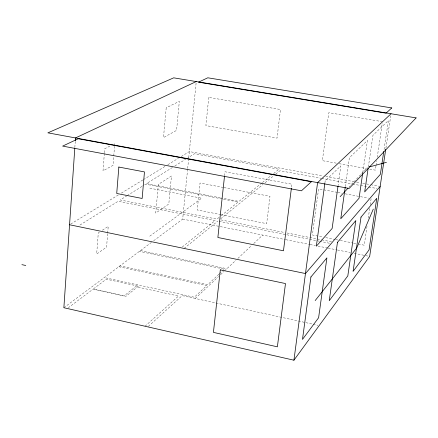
<?xml version="1.0" encoding="UTF-8"?>
<svg xmlns="http://www.w3.org/2000/svg" width="438" height="438" viewBox="0 0 438 438"><rect width="100%" height="100%" fill="white"/><g stroke="black" fill="none" stroke-linecap="round" stroke-linejoin="round"><path stroke-width="0.33" stroke-dasharray="2.19 1.64" d="M74.849 147.436L75.265 141.332M104.348 153.448L103.023 170.836L113.026 165.334L114.526 146.347M104.403 152.78L104.709 148.767L110.606 145.75M107.633 233.739L106.576 247.141L96.672 254.007L98.287 232.896L99.388 232.167M107.688 233.071L108.213 226.369L102.147 230.355M114.575 145.668L114.74 143.637M153.639 240.763L182.69 219.093L187.612 169.128M187.683 168.449L188.679 158.321M188.745 157.647L196.114 82.924M224.557 175.813L225.001 171.745L291.894 184.19L291.473 187.552M324.919 182.821L325.193 180.801L340.819 165.903L338.114 185.411M345.314 186.577L349.371 157.746L367.427 140.538L362.757 172.736M368.342 166.949L372.973 135.243L388.397 120.538L383.874 150.792M367.028 226.315L364.23 245.203L358.919 244.158M368.227 218.217L369.727 208.094M370.225 204.721L371.128 198.649M375.946 166.111L375.35 170.152L369.311 169.073M376.045 165.438L376.74 160.73M377.244 157.362L382.325 123.034M385.911 148.077L390.756 115.774M348.883 187.278L353.493 182.328M353.953 181.83L367.323 167.48M195.244 298.475L218.562 276.564M220.544 274.697L224.015 271.434M224.513 270.969L235.923 260.249M237.861 258.42L251.795 245.329M253.761 243.479L262.707 235.069M218.945 274.199L207.727 284.689L119.979 265.871M219.433 273.745L224.311 269.178L139.421 251.368M148.301 326.409L182.213 295.628L312.535 324.104M145.033 326.239L178.545 296.022L135.577 286.622L124.025 295.968L93.13 289.113L68.399 307.7M184.091 248.445L217.834 221.086M220.675 218.786L263.019 184.453M265.132 182.739L273.602 175.868M275.721 174.154L279.953 170.721L320.999 178.244M182.279 246.999L215.146 220.555L118.107 201.299L78.867 225.729M219.06 217.407L216.936 219.109L120.247 199.969L126.582 196.021M221.185 215.699L238.157 202.038L145.591 184.19L142.711 185.98M261.88 182.953L238.967 201.392L221.551 198.036M262.411 182.526L271.472 175.233M273.602 173.519L278.935 169.232L194.45 153.771L188.105 157.718M63.871 307.722L151.477 242.378M149.763 236.17L201.666 198.222L149.095 188.044M127.157 195.666L142.131 186.342M172.523 167.42L146.555 183.588L220.883 197.905M174.833 165.986L185.794 159.158M70.715 224.048L118.402 194.915M121.31 193.136L142.826 179.991M143.407 179.635L164.923 166.489M167.831 164.715L178.299 158.321M181.206 156.541L189.347 151.57L323.047 175.999M382.527 121.687L328.779 112.686L322.357 160.664L336.444 163.182M339.127 163.664L366.628 168.592M325.735 176.492L353.953 181.65M356.641 182.142L360.003 182.756M362.691 183.243L370.077 184.595M370.751 184.716L378.815 186.194M321.673 178.37L351.949 183.922M352.623 184.042L360.025 185.4M360.693 185.526L368.095 186.884M368.769 187.004L376.844 188.488M337.205 192.342L318.585 188.877L312.414 234.982L323.041 237.078M337.873 192.463L341.859 193.207M345.188 193.826L359.822 196.547M360.485 196.673L368.467 198.157M223.331 187.464L200.007 183.029L197.248 209.994L220.61 214.587M223.999 187.59L269.978 196.323L266.665 223.648L221.278 214.719M325.702 237.604L334.999 239.438M335.667 239.57L339.653 240.358M340.315 240.489L352.94 242.975M353.603 243.106L356.258 243.632M220.955 219.909L284.421 232.474M287.093 233L309.14 237.369M309.808 237.5L321.163 239.745M321.831 239.882L331.856 241.864M219.175 221.354L309.036 239.186M309.71 239.318L316.417 240.648M317.085 240.78L319.099 241.179M319.767 241.311L329.825 243.309M182.69 219.093L285.434 239.608M285.888 239.701L310.016 244.513M310.164 244.546L315.513 245.614M318.059 246.123L327.547 248.017M328.215 248.149L336.904 249.884M337.49 249.999L350.274 252.556M354.243 253.345L364.98 255.491M365.637 255.622L369.661 256.422M140.483 250.58L226.933 268.697M118.835 266.726L206.752 285.603L194.335 297.216L104.304 277.566M313.186 324.246L317.868 325.27M158.359 184.382L155.742 213.054L168.811 203.993L171.455 176.01L158.359 184.382M166.205 107.797L163.484 137.581L176.574 130.376L179.323 101.342L166.205 107.797M208.762 97.411L205.876 125.602L277.03 138.101L280.495 109.505L208.762 97.411M138.386 286.184L125.98 296.258L93.272 289.009L106.341 279.181L138.386 286.184"/><path stroke-width="0.66" d="M74.805 148.115L63.871 307.722L293.92 360.206L369.661 256.422L385.708 149.424M75.314 140.653L75.5 137.937L196.246 81.561M224.486 176.487L217.867 237.495L283.468 250.777L291.385 188.225M293.92 360.206L317.594 182.619L391.063 113.754M324.832 183.495L316.351 246.183L332.135 228.466L338.016 186.084M345.221 187.245L340.78 218.754L359.067 198.228L362.664 173.404M368.144 168.296L364.695 191.91L380.354 174.329L383.77 151.466M373.291 209.118L356.767 247.935L315.185 300.567M380.157 186.435L305.472 273.547L69.554 224.76M340.123 196.678L347.958 188.269M369.3 166.949L386.447 162.345M21.9 264.651L25.754 265.494M118.846 167.053L116.722 193.47L142.153 198.469L144.469 171.915L118.846 167.053M220.309 269.857L213.421 332.387L277.374 346.83L285.488 283.556L220.309 269.857M310.914 276.975L302.488 339.406L318.607 317.742L326.901 257.873L310.914 276.975M337.463 242.345L329.245 300.687L347.816 275.885L355.831 220.566L337.463 242.345M361.011 217.117L353.077 271.401L369.042 249.934L376.768 198.283L361.011 217.117M416.1 117.893L349.157 188.444L47.873 132.84L173.7 77.838L416.1 117.893M311.298 181.77L301.448 190.804L62.645 146.1L78.265 138.747L311.298 181.77M391.764 107.94L386.053 113.179L198.491 82.174L207.804 77.794L391.764 107.94"/></g></svg>
